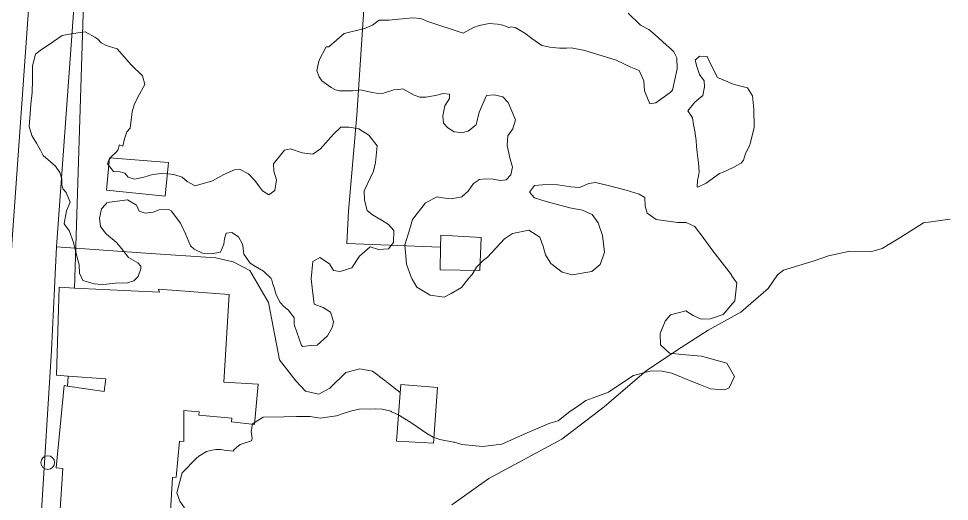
# Model space of a CAD drawing. Header units: metres. Extents: x 4652992 to 4879070, y 2074171 to 2309877.
# Drawn here: x 4654161.8 to 4654265.4, y 2307677.9 to 2307731.7 of the extents above; entities that cross this region are included whole.
import ezdxf

# ---------------------------------------------------------------- set-up
doc = ezdxf.new("R2010")
doc.units = ezdxf.units.M
doc.header["$MEASUREMENT"] = 0
doc.linetypes.add('DGN Style 3', pattern=[92.779933, 66.271381, -26.508552])
doc.layers.get('0').update_dxf_attribs({"color": 4, "lineweight": 0})
for name, color, linetype, lineweight in [('Level 1', 2, 'Continuous', 0), ('Level 18', 5, 'Continuous', 0), ('Level 20', 30, 'DGN Style 3', 0), ('Level 30', 5, 'Continuous', 0), ('Level 31', 38, 'Continuous', 0), ('Level 35', 4, 'Continuous', 0), ('Level 37', 3, 'Continuous', 0), ('Level 40', 1, 'Continuous', 0), ('Level 61', 4, 'Continuous', 0)]:
    doc.layers.add(name, color=color, linetype=linetype, lineweight=lineweight)

# ---------------------------------------------------------------- blocks, each defined once
blk = doc.blocks.new('POSTE')
at = {"color": 0, "linetype": 'ByBlock', "lineweight": -2}
blk.add_circle((0, 0), 0.77, dxfattribs=at)

msp = doc.modelspace()

# ---------------------------------------------------------------- linework, layer by layer
at = {"layer": 'Level 1'}
msp.add_polyline3d([(4654210.009096, 2307677.494875, 1353.5), (4654214.129885, 2307680.416323, 1353), (4654222.240481, 2307684.802675, 1352), (4654226.939516, 2307688.3949, 1351), (4654231.658083, 2307692.45093, 1350), (4654235.53113, 2307695.024294, 1349), (4654238.545717, 2307696.937502, 1348), (4654242.15729, 2307698.95209, 1347), (4654245.219912, 2307701.606081, 1346), (4654246.258913, 2307703.11188, 1345), (4654246.912722, 2307703.633486, 1344), (4654250.316714, 2307704.689516, 1340), (4654251.914492, 2307705.246889, 1338), (4654254.306093, 2307705.75049, 1336), (4654256.751101, 2307705.707522, 1334), (4654257.918276, 2307706.0553, 1333), (4654259.965884, 2307707.304507, 1331), (4654262.515322, 2307708.903506, 1329), (4654265.459902, 2307709.305483, 1326)], dxfattribs=at)
at = {"layer": 'Level 18', "color": 30}
for points in [[(4654158.520081, 2307801.584107, 1344.279018), (4654159.403895, 2307798.277543, 1344.791647), (4654160.955464, 2307787.756466, 1346.33308), (4654162.448486, 2307770.765085, 1348.626388), (4654162.992942, 2307757.218269, 1350.251862), (4654163.230392, 2307748.048325, 1351.138997), (4654163.372389, 2307739.414516, 1351.939737), (4654162.805322, 2307731.617983, 1352.820117), (4654161.011961, 2307706.540767, 1356.113772), (4654160.452804, 2307694.993306, 1357.450233), (4654159.297317, 2307676.434269, 1359.488676), (4654158.562503, 2307660.554671, 1360.616932), (4654157.201427, 2307645.266726, 1362.10546), (4654156.369616, 2307632.793815, 1363.256254), (4654155.67289, 2307621.25058, 1364.67296)], [(4654159.944027, 2307579.750751, 1369.842738), (4654160.739083, 2307590.838462, 1368.62285), (4654161.303919, 2307608.224928, 1366.480114), (4654161.671776, 2307620.312413, 1364.809011), (4654162.016816, 2307631.440102, 1363.300824), (4654162.034107, 2307631.997755, 1363.2324), (4654162.092959, 2307632.880236, 1363.144985), (4654162.860176, 2307644.384557, 1362.132636), (4654163.837697, 2307659.28406, 1360.745777), (4654164.293136, 2307676.211612, 1359.388858), (4654165.445285, 2307694.717029, 1357.438978), (4654166.003327, 2307706.241484, 1356.053653), (4654167.792369, 2307731.258301, 1352.938586), (4654168.375376, 2307739.273994, 1352.10997), (4654168.229327, 2307748.154153, 1351.207726), (4654167.990342, 2307757.383387, 1350.215191), (4654167.44112, 2307771.048812, 1348.587897), (4654167.228226, 2307773.945371, 1348.174951), (4654167.048122, 2307776.39579, 1347.843984), (4654166.326664, 2307788.249847, 1346.198855), (4654164.708034, 2307799.225656, 1344.698556), (4654164.115723, 2307801.584107, 1344.334425)]]:
    msp.add_polyline3d(points, dxfattribs=at)
at = {"layer": 'Level 20', "linetype": 'Continuous'}
msp.add_polyline3d([(4654166.003327, 2307706.241484, 1355.910824), (4654176.461941, 2307705.493911, 1356.272612), (4654183.713444, 2307705.014428, 1356.272612), (4654185.664878, 2307704.564286, 1356.272612), (4654187.514725, 2307703.616531, 1356.272612), (4654189.589279, 2307700.03442, 1356.272612), (4654190.827078, 2307693.642974, 1356.572612), (4654192.636131, 2307691.302217, 1356.572612), (4654193.71696, 2307690.155168, 1356.372612), (4654195.206225, 2307689.809993, 1356.172612), (4654196.411472, 2307690.483889, 1356.172612), (4654198.179528, 2307692.247655, 1355.972612), (4654199.753674, 2307692.634764, 1355.972612), (4654201.167039, 2307692.383326, 1355.972612), (4654202.550906, 2307691.358812, 1355.772612), (4654204.261343, 2307689.997788, 1355.772612)], dxfattribs=at)
at = {"layer": 'Level 30', "color": 1}
for points in [[(4654166.243707, 2307674.684955, 1361.4853), (4654166.687034, 2307681.534129, 1361.4853), (4654165.956655, 2307681.607838, 1363.5853), (4654166.827201, 2307690.771519, 1363.5853), (4654167.212633, 2307690.714065, 1363.248997), (4654171.296934, 2307690.105242, 1359.6853), (4654171.463408, 2307691.521235, 1359.6853), (4654167.305283, 2307691.828256, 1359.6853), (4654165.989602, 2307691.925402, 1359.6853), (4654166.28671, 2307701.729269, 1359.5853), (4654168.000468, 2307701.644007, 1359.5853)], [(4654168.000468, 2307701.644007, 1359.5853), (4654177.441745, 2307701.174286, 1359.5853), (4654177.333809, 2307701.513848, 1359.2853), (4654185.200286, 2307700.927527, 1359.2853), (4654184.630431, 2307691.151419, 1359.1853), (4654188.424107, 2307690.935381, 1359.0853), (4654188.023697, 2307686.443085, 1359.0853), (4654185.48333, 2307686.743436, 1359.002), (4654185.504282, 2307687.148578, 1359.002), (4654181.835409, 2307687.49507, 1359.002), (4654181.873318, 2307687.84045, 1359.002), (4654180.15279, 2307687.988613, 1361.9853), (4654180.162727, 2307684.557759, 1362.5853), (4654179.695223, 2307684.577597, 1362.5853), (4654179.302153, 2307680.588407, 1362.5853), (4654178.914154, 2307680.535944, 1361.312), (4654178.481738, 2307673.686927, 1364.252)]]:
    msp.add_polyline3d(points, dxfattribs=at)
at = {"layer": 'Level 31', "flags": 128}
for points, elevation in [([(4654178.460741, 2307715.622141), (4654178.078855, 2307711.88452), (4654171.543458, 2307712.540729), (4654171.884711, 2307716.170909), (4654178.460741, 2307715.622141)], 1357.385322), ([(4654213.254321, 2307707.275204), (4654213.128723, 2307703.610824), (4654208.68723, 2307703.669073), (4654208.752876, 2307706.217636), (4654208.787079, 2307707.545515), (4654213.254321, 2307707.275204)], 1356.385322)]:
    msp.add_lwpolyline(points, dxfattribs=dict(at, elevation=elevation))
at = {"layer": 'Level 31'}
msp.add_polyline3d([(4654208.403492, 2307690.564742, 1357.085322), (4654207.963462, 2307684.351461, 1357.285322), (4654203.838203, 2307684.588537, 1357.285322), (4654204.331858, 2307690.899224, 1357.285322), (4654208.403492, 2307690.564742, 1357.085322)], dxfattribs=at)
at = {"layer": 'Level 35'}
msp.add_line((4654167.305283, 2307691.828256, 1359.063704), (4654167.212633, 2307690.714065, 1359.027852), dxfattribs=at)
at = {"layer": 'Level 37'}
for points in [[(4654168.088791, 2307773.524219, 1349.135448), (4654168.226614, 2307771.788829, 1349.385322), (4654168.611283, 2307758.090206, 1350.971434), (4654168.708729, 2307754.620036, 1351.373233), (4654168.832922, 2307750.197321, 1351.885322), (4654169.328526, 2307740.778904, 1353.085322), (4654169.286697, 2307739.831189, 1353.212934), (4654169.000744, 2307733.352351, 1354.085322), (4654168.000468, 2307701.644007, 1358.368717)], [(4654200.646651, 2307739.491037, 1353.535774), (4654199.427319, 2307720.899475, 1356.135774), (4654198.506307, 2307710.217198, 1356.635774), (4654198.317393, 2307706.613726, 1357.035774), (4654208.752876, 2307706.217636, 1355.628083)]]:
    msp.add_polyline3d(points, dxfattribs=at)
at = {"layer": 'Level 40', "color": 3}
for points in [[(4654180.230126, 2307677.158681, 1363.0358), (4654179.733005, 2307677.907387, 1363.0358), (4654179.384002, 2307678.816615, 1363.0358), (4654179.995174, 2307681.060742, 1363.0358), (4654181.580942, 2307682.700207, 1363.0358), (4654181.824047, 2307682.909174, 1363.0358), (4654182.692775, 2307683.422726, 1363.0358), (4654183.306418, 2307683.589815, 1363.0358), (4654183.736745, 2307683.672363, 1363.0358), (4654184.278448, 2307683.671854, 1362.5358), (4654184.66359, 2307683.595866, 1362.5358), (4654185.744279, 2307683.478224, 1362.0358), (4654185.695411, 2307683.591483, 1361.5358), (4654186.025473, 2307683.89024, 1361.5358), (4654186.433703, 2307684.208824, 1361.5358), (4654187.69768, 2307684.607007, 1360.04), (4654187.756063, 2307684.892979, 1360.04), (4654187.644228, 2307685.674459, 1360.04), (4654187.814425, 2307686.508112, 1360.04), (4654188.996752, 2307687.248294, 1360.04), (4654191.302542, 2307687.306442, 1360.44), (4654192.721538, 2307687.348552, 1360.44), (4654194.23415, 2307687.317792, 1360.44), (4654195.327256, 2307687.139076, 1360.1348), (4654197.141074, 2307687.416964, 1360.1853), (4654198.003892, 2307687.711761, 1360.1853), (4654198.84852, 2307687.948717, 1360.1853), (4654199.669346, 2307688.164503, 1360.1853), (4654201.463346, 2307688.203174, 1360.1853), (4654202.245565, 2307688.146273, 1360.1853), (4654202.747829, 2307688.046084, 1360.1853), (4654203.211804, 2307687.936885, 1360.1853), (4654203.274974, 2307687.8418, 1360.1853), (4654203.732292, 2307687.651445, 1360.1853), (4654203.934473, 2307687.567288, 1360.1853), (4654204.189612, 2307687.461088, 1360.1853), (4654205.550982, 2307686.594727, 1360.1853), (4654207.22252, 2307685.448289, 1360.1853), (4654207.93657, 2307685.027284, 1360.1853), (4654208.655218, 2307684.785868, 1360.1853), (4654210.180877, 2307684.481533, 1360.1853), (4654210.276231, 2307684.462512, 1360.1853), (4654211.125128, 2307684.214483, 1359.64), (4654213.401721, 2307683.977147, 1359.64), (4654215.569159, 2307684.241385, 1358.04), (4654216.648715, 2307684.732737, 1358.04), (4654218.388557, 2307685.527248, 1358.04), (4654220.900828, 2307686.600409, 1356.44), (4654221.824417, 2307686.851928, 1356.44), (4654222.991374, 2307687.762974, 1356.44), (4654224.136982, 2307688.569318, 1356.44), (4654224.904259, 2307689.124316, 1356.44), (4654226.152032, 2307689.573829, 1356.44), (4654227.434212, 2307690.035736, 1356.44), (4654228.381427, 2307690.669456, 1356.0342), (4654230.235166, 2307691.909673, 1355.24), (4654232.172199, 2307692.409514, 1353.64), (4654233.371661, 2307692.388885, 1353.64), (4654234.475786, 2307692.16866, 1353.64), (4654236.828283, 2307691.201133, 1354.44), (4654237.689175, 2307690.865626, 1354.44), (4654238.802024, 2307690.425264, 1354.44), (4654240.386703, 2307690.318661, 1354.987), (4654240.85347, 2307690.516112, 1354.987), (4654241.474323, 2307691.782838, 1354.987), (4654240.595385, 2307693.263116, 1353.787), (4654237.786194, 2307694.07253, 1352.187), (4654235.603797, 2307694.233249, 1352.587), (4654234.238279, 2307694.384325, 1352.587), (4654233.213841, 2307695.316328, 1352.587), (4654233.17124, 2307696.598225, 1352.587), (4654233.747585, 2307697.938539, 1352.587), (4654234.321981, 2307698.672858, 1352.587), (4654236.051214, 2307699.116202, 1352.587), (4654236.855099, 2307698.592074, 1352.587), (4654237.741046, 2307698.172843, 1352.587), (4654238.780191, 2307698.208125, 1352.587), (4654240.215639, 2307698.692603, 1354.187), (4654241.499283, 2307700.219168, 1356.587), (4654241.709041, 2307702.228005, 1357.6636), (4654241.486377, 2307702.514055, 1357.1853), (4654241.145641, 2307703.047835, 1357.1853), (4654241.125028, 2307703.115704, 1356.7335), (4654239.0435, 2307705.793977, 1355.64), (4654237.736736, 2307707.594954, 1354.04), (4654237.354841, 2307708.111918, 1353.3605), (4654237.062275, 2307708.507959, 1352.84), (4654236.095387, 2307708.96544, 1352.84), (4654235.911804, 2307708.965385, 1352.84), (4654235.388448, 2307708.965227, 1352.84), (4654235.101575, 2307708.96514, 1352.84), (4654232.727925, 2307709.268568, 1355.24), (4654231.752174, 2307709.990856, 1355.24), (4654231.51333, 2307710.764059, 1355.24), (4654231.484912, 2307711.728798, 1356.84), (4654230.839703, 2307712.120763, 1356.84), (4654229.408671, 2307712.537789, 1356.84), (4654227.400894, 2307713.059293, 1357.5444), (4654225.98815, 2307713.426242, 1358.04), (4654225.241036, 2307713.312345, 1358.04), (4654224.226991, 2307712.857344, 1358.04), (4654223.252639, 2307712.920206, 1358.04), (4654221.78523, 2307713.147118, 1358.04), (4654220.545046, 2307713.197271, 1358.04), (4654219.203006, 2307713.070565, 1358.04), (4654218.656224, 2307712.325189, 1358.04), (4654219.185662, 2307711.693801, 1358.04), (4654220.488001, 2307711.302627, 1358.04), (4654223.140834, 2307710.60291, 1358.44), (4654224.53147, 2307710.32558, 1358.44), (4654225.617827, 2307709.846155, 1358.44), (4654226.285256, 2307708.924713, 1358.44), (4654226.78661, 2307707.510794, 1358.44), (4654226.995459, 2307705.629559, 1358.44), (4654226.802238, 2307705.077092, 1358.44), (4654226.522886, 2307704.278359, 1358.44), (4654225.571376, 2307703.482563, 1358.44), (4654223.394094, 2307703.128334, 1358.44), (4654222.26906, 2307703.418417, 1358.44), (4654221.019822, 2307704.390321, 1358.44), (4654220.42849, 2307705.362402, 1358.44), (4654220.11576, 2307706.410303, 1358.44), (4654220.018012, 2307706.67647, 1358.44), (4654219.777307, 2307707.331908, 1358.44), (4654218.55277, 2307708.101716, 1358.44), (4654216.767705, 2307707.735027, 1358.44), (4654215.854729, 2307707.128703, 1358.44), (4654213.974801, 2307705.084403, 1359.3491), (4654213.515579, 2307704.741301, 1360.1853), (4654212.751567, 2307703.979364, 1360.1853), (4654212.247723, 2307703.158376, 1360.1853), (4654211.846249, 2307702.714939, 1360.1853), (4654211.33517, 2307702.038064, 1360.1853), (4654211.059695, 2307701.710763, 1360.1853), (4654209.931621, 2307701.043901, 1360.1853), (4654209.125362, 2307700.631011, 1359.1853), (4654207.60139, 2307700.867763, 1359.1853), (4654206.088797, 2307701.731679, 1359.1853), (4654205.586599, 2307702.636939, 1359.1853), (4654205.419732, 2307702.987739, 1359.1853), (4654204.940844, 2307704.302169, 1359.1853), (4654204.754276, 2307706.477019, 1359.1853), (4654205.19328, 2307707.877008, 1359.1853), (4654205.453108, 2307708.754243, 1359.1853), (4654205.6143, 2307709.298464, 1359.1853), (4654207.079876, 2307711.15894, 1359.1853), (4654208.346649, 2307711.818999, 1358.84), (4654208.950182, 2307711.698637, 1358.84), (4654209.90974, 2307711.596287, 1358.84), (4654211.11036, 2307711.80192, 1358.84), (4654211.564357, 2307712.221004, 1358.84), (4654211.824034, 2307712.460712, 1358.84), (4654212.392564, 2307713.28195, 1358.84), (4654213.062614, 2307713.726888, 1358.84), (4654213.705724, 2307713.821158, 1358.84), (4654214.588328, 2307713.778657, 1358.84), (4654214.964577, 2307713.703624, 1358.84), (4654215.401955, 2307713.6164, 1358.84), (4654216.04506, 2307713.71067, 1358.84), (4654216.561227, 2307714.27529, 1358.84), (4654216.735576, 2307715.130578, 1358.84), (4654216.456322, 2307716.165306, 1358.84), (4654216.152457, 2307717.516415, 1358.84), (4654216.24193, 2307718.611049, 1358.84), (4654216.801647, 2307719.389391, 1358.84), (4654217.096485, 2307720.39852, 1358.84), (4654216.277234, 2307722.341626, 1357.64), (4654215.687131, 2307722.949482, 1357.64), (4654214.709551, 2307723.188981, 1357.64), (4654213.842388, 2307723.094529, 1357.64), (4654213.024313, 2307721.24685, 1355.64), (4654212.692438, 2307719.838619, 1355.64), (4654211.829436, 2307719.117106, 1355.64), (4654211.080234, 2307718.953742, 1355.64), (4654210.629578, 2307719.019223, 1355.64), (4654210.254578, 2307719.073711, 1355.64), (4654209.533209, 2307719.485651, 1355.64), (4654209.061844, 2307720.026454, 1355.64), (4654209.004485, 2307720.84213, 1355.64), (4654209.23214, 2307721.958379, 1355.64), (4654209.727774, 2307722.755212, 1356.84), (4654209.723295, 2307723.24748, 1357.64), (4654209.028438, 2307723.341479, 1357.64), (4654208.177942, 2307723.110012, 1357.64), (4654207.113025, 2307722.921301, 1357.64), (4654206.443577, 2307722.921107, 1357.64), (4654205.817807, 2307723.135019, 1357.64), (4654204.532931, 2307723.836866, 1357.64), (4654204.113536, 2307723.790267, 1357.64), (4654203.528365, 2307723.725248, 1357.64), (4654202.503841, 2307723.401045, 1358.6611), (4654202.324376, 2307723.344254, 1358.84), (4654201.613136, 2307723.352599, 1358.84), (4654201.142155, 2307723.446518, 1358.84), (4654200.328643, 2307723.608743, 1358.84), (4654199.772031, 2307723.719738, 1358.84), (4654199.598032, 2307723.697996, 1358.84), (4654198.94898, 2307723.616893, 1358.84), (4654197.929299, 2307723.64225, 1358.84), (4654197.502051, 2307723.619594, 1359.0571), (4654197.064905, 2307723.740817, 1359.6853), (4654196.579043, 2307723.984313, 1359.6853), (4654195.537082, 2307724.739214, 1359.6853), (4654195.233393, 2307725.196185, 1359.6853), (4654194.96859, 2307725.843599, 1359.6853), (4654195.085239, 2307726.414938, 1359.6853), (4654195.243329, 2307727.053238, 1359.6853), (4654196.009173, 2307728.509917, 1359.6853), (4654196.310283, 2307728.526502, 1359.6853), (4654198.002136, 2307729.995757, 1357.6853), (4654200.286719, 2307730.575666, 1357.6853), (4654201.181923, 2307730.951171, 1357.6853), (4654201.891894, 2307731.504977, 1357.6853), (4654202.886861, 2307731.505259, 1357.6853), (4654202.971464, 2307731.512125, 1357.6853), (4654205.623899, 2307731.754198, 1357.6853), (4654206.556309, 2307731.667616, 1357.6853), (4654207.329833, 2307731.366625, 1357.6853), (4654211.243189, 2307730.037706, 1357.6853), (4654212.391923, 2307730.665861, 1357.6853), (4654213.037049, 2307730.898484, 1357.6853), (4654214.155401, 2307731.14575, 1357.6853), (4654215.070062, 2307731.062707, 1357.6853), (4654215.475866, 2307730.981792, 1357.6853), (4654215.656703, 2307730.945735, 1357.6853), (4654216.323954, 2307730.690833, 1357.6853), (4654216.558163, 2307730.765989, 1356.6853), (4654217.057527, 2307730.666419, 1356.6853), (4654218.128296, 2307730.055061, 1356.6853), (4654218.915204, 2307729.454335, 1356.6853), (4654219.997333, 2307728.687733, 1356.6853), (4654220.906629, 2307728.506423, 1356.6853), (4654221.973509, 2307728.393157, 1356.6853), (4654222.756241, 2307728.360998, 1356.6853), (4654223.27642, 2307728.431761, 1356.6853), (4654224.608671, 2307728.166115, 1356.6853), (4654224.808083, 2307728.126353, 1356.6853), (4654228.272199, 2307727.037753, 1356.6853), (4654229.919553, 2307726.264857, 1356.6853), (4654230.861411, 2307725.891333, 1356.6853), (4654231.365786, 2307724.736456, 1355.6853), (4654231.459474, 2307723.607215, 1355.6853), (4654232.048305, 2307722.173319, 1355.6853), (4654232.69866, 2307722.280359, 1355.6853), (4654234.30201, 2307723.443399, 1355.6853), (4654234.571349, 2307723.713069, 1355.6853), (4654235.096962, 2307726.084127, 1355.6853), (4654235.060063, 2307727.290193, 1356.1853), (4654234.697959, 2307727.95956, 1356.1853), (4654234.373223, 2307728.322889, 1356.1853), (4654233.901301, 2307728.71834, 1356.6853), (4654233.01134, 2307729.520139, 1357.1853), (4654232.638182, 2307729.868715, 1357.1853), (4654231.919264, 2307730.446802, 1357.1853), (4654230.998285, 2307730.930629, 1357.24), (4654229.622933, 2307732.269586, 1357.24)], [(4654164.199888, 2307717.023535, 1360.1853), (4654163.749878, 2307717.776229, 1360.1853), (4654163.25308, 2307718.632836, 1360.1853), (4654162.937407, 2307719.651344, 1360.1853), (4654163.092598, 2307721.599607, 1360.1853), (4654163.149633, 2307722.141814, 1360.1853), (4654163.297767, 2307723.456492, 1360.1853), (4654163.317252, 2307724.801382, 1360.1853), (4654163.315638, 2307725.21761, 1360.1853), (4654163.301919, 2307726.403527, 1360.1853), (4654163.643588, 2307727.717503, 1360.1853), (4654164.155858, 2307728.123978, 1360.1853), (4654165.655857, 2307729.128897, 1360.1853), (4654166.633913, 2307729.777925, 1360.1853), (4654167.6117, 2307729.989655, 1360.1853), (4654168.87116, 2307730.154809, 1360.1853), (4654169.195243, 2307730.183054, 1360.1853), (4654170.260491, 2307729.604583, 1360.1853), (4654170.588022, 2307729.399127, 1360.84), (4654170.978425, 2307728.961944, 1360.84), (4654171.518614, 2307728.692085, 1360.84), (4654172.734866, 2307728.287408, 1360.84), (4654174.340829, 2307726.479923, 1358.04), (4654175.568927, 2307725.312869, 1358.04), (4654175.805363, 2307724.343547, 1358.04), (4654175.026636, 2307722.925674, 1358.04), (4654174.629494, 2307722.056598, 1358.84), (4654174.417684, 2307721.28592, 1358.84), (4654174.206948, 2307719.478473, 1358.84), (4654173.800963, 2307719.044977, 1360.1853), (4654173.544774, 2307718.257959, 1360.1853), (4654173.383121, 2307717.467213, 1360.1853), (4654173.015018, 2307717.588348, 1359.667), (4654172.824271, 2307717.024061, 1359.1853), (4654172.658828, 2307716.812846, 1359.1853), (4654172.127742, 2307716.308231, 1359.1853), (4654171.796848, 2307715.88579, 1359.1853), (4654171.654158, 2307715.486865, 1359.1853), (4654172.332579, 2307714.618894, 1359.1853), (4654173.061431, 2307714.595646, 1359.1853), (4654173.578089, 2307714.431549, 1359.1853), (4654173.976052, 2307713.98584, 1359.1853), (4654174.668934, 2307713.786595, 1359.1853), (4654175.692701, 2307714.009815, 1359.1853), (4654176.669711, 2307714.303413, 1359.1853), (4654177.669485, 2307714.4093, 1359.1853), (4654178.398333, 2307714.386052, 1359.1853), (4654179.056454, 2307714.315854, 1359.1853), (4654179.972312, 2307714.011088, 1359.1853), (4654180.54653, 2307713.530232, 1359.1853), (4654181.426444, 2307713.049461, 1359.1853), (4654183.368433, 2307713.578001, 1359.1853), (4654184.617494, 2307714.305774, 1359.1853), (4654185.805892, 2307714.815436, 1359.6853), (4654186.370132, 2307714.88595, 1359.6853), (4654187.366897, 2307714.382092, 1359.6853), (4654188.068998, 2307713.63192, 1359.6853), (4654188.595001, 2307712.916857, 1359.6853), (4654188.934089, 2307712.48313, 1359.6853), (4654189.637378, 2307712.037782, 1359.6853), (4654190.285433, 2307712.518709, 1359.6853), (4654190.46616, 2307713.702982, 1359.6853), (4654190.176111, 2307714.676039, 1359.6853), (4654190.155633, 2307715.473289, 1359.6853), (4654191.383299, 2307716.99777, 1359.6853), (4654192.030152, 2307717.173817, 1359.6853), (4654193.344358, 2307716.728702, 1359.6853), (4654194.530343, 2307716.553194, 1359.6853), (4654195.390328, 2307717.174807, 1359.6853), (4654196.817882, 2307718.781334, 1359.6853), (4654197.655016, 2307719.590469, 1359.6853), (4654198.571392, 2307719.590737, 1359.6853), (4654199.627974, 2307719.380034, 1359.6853), (4654200.764958, 2307718.665261, 1359.6853), (4654201.688864, 2307717.504923, 1359.6853), (4654201.494139, 2307715.652507, 1359.6853), (4654201.290774, 2307714.655889, 1359.6853), (4654200.237168, 2307712.486504, 1359.6853), (4654200.268599, 2307711.442971, 1359.6853), (4654200.581597, 2307710.282237, 1359.6853), (4654201.155583, 2307709.801652, 1359.6853), (4654202.245975, 2307709.157054, 1359.6853), (4654202.949356, 2307708.711674, 1359.6853), (4654203.546188, 2307708.043457, 1359.6853), (4654203.517854, 2307706.706621, 1359.6853), (4654202.951377, 2307706.02629, 1359.6853), (4654201.834791, 2307705.943862, 1359.6853), (4654200.91937, 2307706.248485, 1359.6853), (4654199.728754, 2307705.204411, 1359.6853), (4654198.854469, 2307703.914124, 1359.6853), (4654197.548615, 2307703.503254, 1359.6853), (4654196.832115, 2307703.58513, 1359.6853), (4654196.376657, 2307704.347289, 1359.6853), (4654195.298205, 2307705.050607, 1359.6853), (4654194.532703, 2307704.593004, 1359.6853), (4654194.325801, 2307702.681312, 1359.6853), (4654194.485413, 2307701.367794, 1359.6853), (4654194.667833, 2307699.866576, 1359.6853), (4654195.688773, 2307699.479835, 1359.6853), (4654196.497671, 2307698.952275, 1359.6853), (4654196.834603, 2307697.908468, 1359.6853), (4654196.714913, 2307697.321951, 1359.6853), (4654196.147169, 2307696.336467, 1359.6853), (4654195.015044, 2307695.2804, 1359.6853), (4654194.333242, 2307695.233266, 1359.6853), (4654194.318862, 2307695.248341, 1359.6853), (4654193.405237, 2307695.132837, 1359.6853), (4654193.248719, 2307695.228576, 1359.6853), (4654192.485787, 2307697.489115, 1359.6853), (4654192.443156, 2307697.618206, 1359.6853), (4654192.428775, 2307698.342996, 1359.6853), (4654191.831746, 2307699.185405, 1359.6853), (4654191.284933, 2307699.592166, 1359.6853), (4654190.871046, 2307700.041644, 1359.6853), (4654190.431737, 2307700.891277, 1359.6853), (4654190.180751, 2307701.830443, 1359.6853), (4654190.087062, 2307702.097261, 1359.6853), (4654189.927374, 2307702.67275, 1359.6853), (4654189.834707, 2307702.704006, 1358.84), (4654189.833152, 2307702.739403, 1358.84), (4654189.033719, 2307703.518328, 1358.84), (4654188.124882, 2307704.037488, 1358.84), (4654187.962066, 2307704.147033, 1358.84), (4654187.530046, 2307704.437703, 1358.84), (4654186.829023, 2307705.422229, 1358.84), (4654186.746009, 2307706.396098, 1358.84), (4654186.644417, 2307706.593543, 1358.84), (4654186.261698, 2307707.337359, 1358.84), (4654185.515433, 2307707.82406, 1358.84), (4654184.8864, 2307707.780588, 1358.84), (4654184.699616, 2307707.142114, 1358.84), (4654184.632224, 2307706.536128, 1358.84), (4654184.22766, 2307705.659503, 1358.84), (4654183.229364, 2307705.464418, 1358.84), (4654182.448845, 2307705.507465, 1358.84), (4654182.255136, 2307705.546101, 1358.84), (4654181.315999, 2307705.982951, 1359.6853), (4654180.908732, 2307706.339725, 1359.6853), (4654180.348793, 2307707.671967, 1359.6853), (4654179.792712, 2307708.865489, 1359.6853), (4654178.769605, 2307710.251517, 1359.6853), (4654178.492844, 2307710.395528, 1359.6853), (4654177.410055, 2307710.357072, 1359.6853), (4654176.756492, 2307710.112664, 1359.6853), (4654175.860034, 2307710.008198, 1359.6853), (4654175.207242, 2307710.227265, 1359.6853), (4654174.905541, 2307710.867852, 1359.6853), (4654173.907847, 2307711.484726, 1359.6853), (4654171.899419, 2307711.21104, 1359.6853), (4654171.603475, 2307711.130496, 1359.6853), (4654171.430832, 2307710.97105, 1359.6853), (4654171.00708, 2307710.467899, 1359.356), (4654170.783351, 2307709.425455, 1358.84), (4654170.882259, 2307708.50372, 1358.04), (4654171.484807, 2307707.732751, 1358.04), (4654171.55487, 2307707.643104, 1358.04), (4654172.647042, 2307706.75933, 1358.04), (4654172.705035, 2307706.687224, 1358.04), (4654173.22699, 2307706.038249, 1358.04), (4654173.992344, 2307705.038006, 1358.04), (4654175.027539, 2307704.468272, 1358.04), (4654175.375769, 2307704.096097, 1358.04), (4654175.375374, 2307703.996597, 1358.04), (4654175.374568, 2307703.793615, 1358.04), (4654175.079766, 2307702.944237, 1358.04), (4654174.611441, 2307702.432185, 1358.04), (4654173.899465, 2307702.210913, 1358.04), (4654172.558733, 2307702.175598, 1358.04), (4654171.887438, 2307702.104483, 1358.04), (4654171.567437, 2307702.070583, 1358.04), (4654171.019493, 2307702.05878, 1358.04), (4654170.180348, 2307702.10506, 1358.04), (4654168.936596, 2307702.505233, 1358.44), (4654168.555358, 2307703.30747, 1358.44), (4654168.500833, 2307704.22607, 1358.44), (4654168.374986, 2307704.795796, 1358.44), (4654167.997847, 2307706.256487, 1358.7405), (4654167.872964, 2307706.740172, 1358.84), (4654167.412479, 2307708.041587, 1358.84), (4654167.334201, 2307708.148975, 1358.84), (4654166.845073, 2307708.820003, 1358.84), (4654166.837977, 2307708.842009, 1359.5137), (4654167.106087, 2307710.251959, 1359.787), (4654167.501617, 2307711.21057, 1360.587), (4654167.067819, 2307712.293229, 1360.987), (4654166.736358, 2307712.653643, 1360.987), (4654166.575374, 2307713.127204, 1360.987), (4654166.571161, 2307713.827003, 1360.987), (4654166.347385, 2307714.533793, 1360.987), (4654165.861434, 2307715.219287, 1360.987), (4654165.339346, 2307715.728052, 1360.987), (4654164.514915, 2307716.422402, 1360.987), (4654164.199888, 2307717.023535, 1360.1853)], [(4654239.587849, 2307725.100493, 1356.44), (4654238.88213, 2307726.492022, 1356.44), (4654238.415957, 2307727.440768, 1356.44), (4654237.566525, 2307727.478479, 1356.44), (4654237.083328, 2307727.048184, 1356.44), (4654237.271326, 2307726.352387, 1356.44), (4654237.578984, 2307725.429902, 1354.84), (4654238.068366, 2307724.741791, 1352.04), (4654238.130011, 2307724.06745, 1352.04), (4654237.935745, 2307723.113092, 1352.04), (4654237.05351, 2307722.362101, 1352.04), (4654236.263396, 2307721.389222, 1353.24), (4654236.774357, 2307720.62197, 1354.44), (4654236.886412, 2307719.873511, 1354.44), (4654237.061998, 2307719.11237, 1354.44), (4654237.185931, 2307718.09746, 1354.44), (4654237.247379, 2307717.425061, 1354.44), (4654237.308828, 2307716.752651, 1354.44), (4654237.383192, 2307716.143671, 1354.44), (4654237.470471, 2307715.598125, 1354.44), (4654237.530883, 2307714.595793, 1354.44), (4654237.440483, 2307714.151678, 1354.44), (4654237.337167, 2307713.644113, 1354.44), (4654237.322172, 2307712.92086, 1354.44), (4654237.363837, 2307712.892841, 1353.6215), (4654238.290664, 2307713.345977, 1354.84), (4654239.782575, 2307714.395198, 1356.44), (4654240.214315, 2307714.572508, 1356.44), (4654241.306536, 2307715.079059, 1356.44), (4654242.195755, 2307715.560232, 1356.44), (4654242.463129, 2307715.902007, 1356.44), (4654242.681027, 2307716.648727, 1356.44), (4654243.114779, 2307717.48408, 1356.44), (4654243.255407, 2307717.851109, 1356.44), (4654243.666434, 2307719.546917, 1356.44), (4654243.622027, 2307721.596815, 1356.44), (4654243.461743, 2307723.077192, 1356.44), (4654242.919259, 2307723.975384, 1356.44), (4654241.411437, 2307724.341873, 1356.44), (4654239.587849, 2307725.100493, 1356.44)]]:
    msp.add_polyline3d(points, dxfattribs=at)

# ---------------------------------------------------------------- block references
at = {"layer": 'Level 61', "zscale": 0.1}
msp.add_blockref('POSTE', (4654165.011356, 2307682.195106, 1359.185322), dxfattribs=at)

doc.saveas('drawing.dxf')
